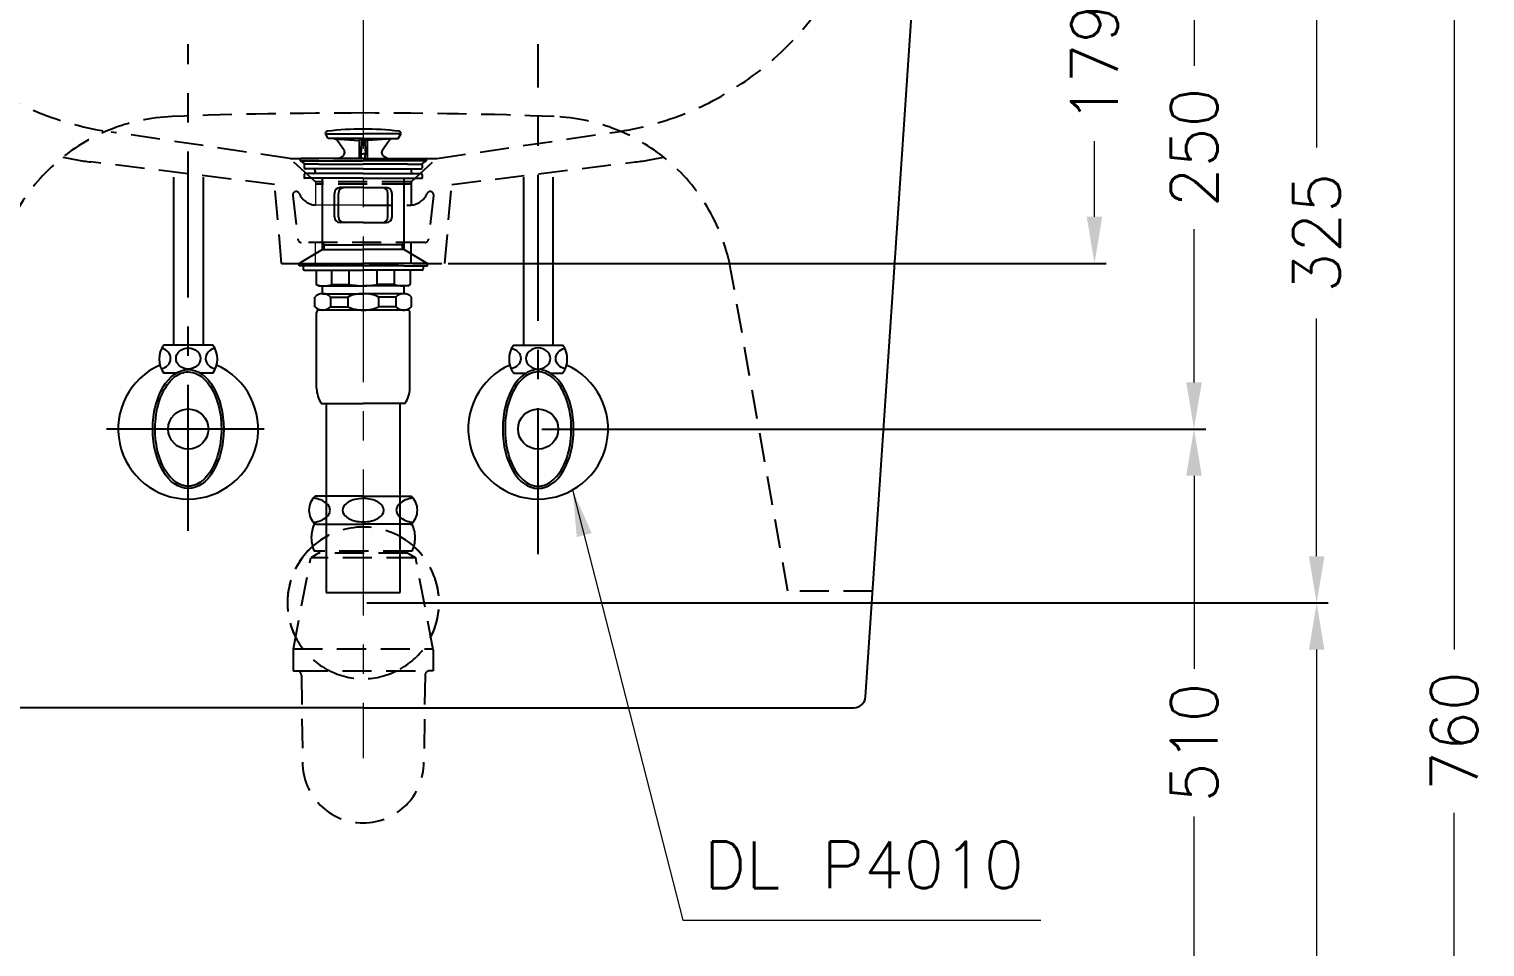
# Model space of a CAD drawing. Header units: inches. Extents: x -4186 to -1086, y -10866 to -8711.
# Drawn here: x -3657 to -3033, y -10381 to -9987 of the extents above; entities that cross this region are included whole.
import ezdxf

# ---------------------------------------------------------------- set-up
doc = ezdxf.new("R2010")
doc.units = ezdxf.units.IN
doc.header["$LTSCALE"] = 50
doc.header["$MEASUREMENT"] = 0
doc.linetypes.add('CENTER', pattern=[2, 1.25, -0.25, 0.25, -0.25])
doc.linetypes.add('HIDDEN', pattern=[0.375, 0.25, -0.125])
for name, color, linetype in [('1', 1, 'Continuous'), ('3', 3, 'Continuous'), ('4', 4, 'Continuous'), ('6', 6, 'Continuous'), ('7', 7, 'Continuous'), ('CENTER', 2, 'CENTER'), ('중심선', 1, 'CENTER')]:
    doc.layers.add(name, color=color, linetype=linetype)
doc.styles.get("Standard").update_dxf_attribs({"font": 'txt.shx', "bigfont": 'whgtxt.shx'})
doc.dimstyles.get("Standard").update_dxf_attribs({"dimtxt": 20, "dimasz": 20, "dimexe": 5, "dimexo": 1.5, "dimgap": 10, "dimtad": 0, "dimtoh": 1, "dimdec": 0, "dimzin": 0, "dimdsep": 46, "dimtxsty": 'Standard', "dimcen": 0, "dimclrd": 3, "dimclre": 3, "dimclrt": 2, "dimadec": 0, "dimazin": 3, "dimtfac": 1, "dimtdec": 0, "dimtofl": 0, "dimtmove": 0, "dimatfit": 3, "dimfxl": 0, "dimtolj": 1, "dimtzin": 0, "dimlwd": 0, "dimlwe": 25, "dimarcsym": 0})

# ---------------------------------------------------------------- blocks, each defined once
blk = doc.blocks.new('*D24')
at = {"color": 3, "linetype": 'Continuous', "lineweight": 25}
for p, q in [((-3252.53, -9908.14), (-3195.57, -9908.14)), ((-3477.56, -10087.61), (-3195.57, -10087.61))]:
    blk.add_line(p, q, dxfattribs=at)
at = {"color": 3, "linetype": 'Continuous', "lineweight": 0}
for p, q in [((-3200.57, -9928.14), (-3200.57, -9968.53)), ((-3200.57, -10067.61), (-3200.57, -10035.2))]:
    blk.add_line(p, q, dxfattribs=at)
at = {"color": 3}
for points in [[(-3203.9, -9928.14), (-3197.23, -9928.14), (-3200.57, -9908.14)], [(-3203.9, -10067.61), (-3197.23, -10067.61), (-3200.57, -10087.61)]]:
    blk.add_solid(points, dxfattribs=at)
at = {"layer": 'DEFPOINTS', "color": 0}
for p in [(-3254.03, -9908.14), (-3479.06, -10087.61), (-3200.57, -10087.61)]:
    blk.add_point(p, dxfattribs=at)
at = {"color": 2, "insert": (-3200.57, -10001.87), "char_height": 20, "attachment_point": 5, "rotation": 90}
blk.add_mtext('\\A1;179', dxfattribs=at)
blk = doc.blocks.new('*D25')
at = {"color": 3, "linetype": 'Continuous', "lineweight": 0}
for p, q in [((-3795.29, -9888.14), (-3795.29, -9868.14)), ((-3795.29, -9988.14), (-3795.29, -10008.14))]:
    blk.add_line(p, q, dxfattribs=at)
at = {"color": 3, "linetype": 'Continuous', "lineweight": 25}
for p, q in [((-3755.53, -9908.14), (-3800.29, -9908.14)), ((-3621.99, -9968.14), (-3800.29, -9968.14))]:
    blk.add_line(p, q, dxfattribs=at)
at = {"color": 3}
for points in [[(-3798.62, -9888.14), (-3791.95, -9888.14), (-3795.29, -9908.14)], [(-3798.62, -9988.14), (-3791.95, -9988.14), (-3795.29, -9968.14)]]:
    blk.add_solid(points, dxfattribs=at)
at = {"layer": 'DEFPOINTS', "color": 0}
for p in [(-3754.03, -9908.14), (-3795.29, -9968.14), (-3620.49, -9968.14)]:
    blk.add_point(p, dxfattribs=at)
at = {"color": 2, "insert": (-3795.29, -9938.14), "char_height": 20, "attachment_point": 5, "rotation": 90}
blk.add_mtext('\\A1;60', dxfattribs=at)
blk = doc.blocks.new('A$C54FA02E5')
at = {"color": 4, "linetype": 'HIDDEN'}
for p, q in [((2.59, 74.6), (10, 113.6)), ((13.4, 115.6), (10, 113.6)), ((55, 113.6), (10, 113.6)), ((53.5, 116.5), (11.5, 116.5)), ((51.6, 115.6), (13.4, 115.6)), ((51.6, 115.6), (55, 113.6)), ((62.5, 74.1), (55, 113.6)), ((2.5, 74.6), (2.5, 65.1)), ((2.5, 74.6), (62.41, 74.6)), ((62.5, 74.1), (62.5, 65.1)), ((2.5, 65.1), (4.87, 65.1)), ((4.87, 65.1), (60.5, 65.1)), ((6, 63.3), (6.5, 26)), ((59, 63.16), (58.5, 26)), ((62.5, 65.1), (60.5, 65.1))]:
    blk.add_line(p, q, dxfattribs=at)
for centre, radius, start, end in [((24.1, 122.25), 13.85, 155.47045, 204.52955), ((40.9, 122.25), 13.85, 335.47045, 24.52955), ((4, 63.3), 2, 0, 64.15807), ((61, 63.16), 2, 104.47751, 180), ((32.5, 26), 26, 180, 0)]:
    blk.add_arc(centre, radius, start, end, dxfattribs=at)
at = {"layer": '3'}
for p, q in [((17.5, 293.41), (16.27, 295.55)), ((16.39, 295.34), (32.5, 295.34)), ((32.5, 293.41), (17.5, 293.41)), ((32.5, 293.41), (30.75, 292.53)), ((48.61, 295.34), (32.5, 295.34)), ((32.5, 293.41), (47.5, 293.41)), ((32.5, 293.41), (34.25, 292.53)), ((47.5, 293.41), (48.73, 295.55)), ((20.02, 293.23), (30.75, 292.53)), ((24.23, 288.53), (21.51, 292.39)), ((30.75, 292.53), (30.75, 284.81)), ((31.98, 293.15), (31.55, 286.74)), ((33.02, 293.15), (33.45, 286.74)), ((44.98, 293.23), (34.25, 292.53)), ((34.25, 292.53), (34.25, 284.81)), ((40.77, 288.53), (43.49, 292.39)), ((5.5, 284.41), (5.5, 283.81)), ((5.5, 283.81), (32.5, 283.81)), ((5.5, 283.81), (7.64, 282.31)), ((15.2, 284.81), (5.9, 284.81)), ((7.2, 282.11), (7.2, 280.81)), ((13.5, 282.31), (7.4, 282.31)), ((13.5, 282.31), (32.5, 282.31)), ((32.5, 284.81), (15.2, 284.81)), ((22.14, 284.81), (23.59, 285.65)), ((31.75, 284.81), (31.55, 286.77)), ((31.55, 286.77), (32.5, 286.77)), ((33.45, 286.77), (32.5, 286.77)), ((32.5, 284.81), (49.8, 284.81)), ((59.5, 283.81), (32.5, 283.81)), ((51.5, 282.31), (32.5, 282.31)), ((33.25, 284.81), (33.45, 286.77)), ((42.86, 284.81), (41.41, 285.65)), ((49.8, 284.81), (59.1, 284.81)), ((51.5, 282.31), (57.6, 282.31)), ((59.5, 283.81), (57.36, 282.31)), ((57.8, 282.11), (57.8, 280.81)), ((59.5, 284.41), (59.5, 283.81)), ((7.2, 277.81), (7.2, 276.51)), ((32.5, 276.31), (7.4, 276.31)), ((32.5, 280.31), (7.7, 280.31)), ((32.5, 278.31), (7.7, 278.31)), ((15, 245.72), (15, 276.31)), ((32.5, 280.31), (57.3, 280.31)), ((32.5, 278.31), (57.3, 278.31)), ((32.5, 276.31), (57.6, 276.31)), ((50, 245.72), (50, 276.31)), ((57.8, 277.81), (57.8, 276.51)), ((20.13, 259.81), (20.13, 269.81)), ((21.89, 259.81), (21.89, 269.81)), ((32.5, 272.31), (22.63, 272.31)), ((32.5, 272.31), (42.37, 272.31)), ((43.11, 259.81), (43.11, 269.81)), ((44.87, 259.81), (44.87, 269.81)), ((32.5, 257.31), (22.63, 257.31)), ((32.5, 257.31), (42.37, 257.31)), ((15, 245.72), (5, 239.72)), ((15.7, 247.81), (15, 249.03)), ((15, 247.81), (32.5, 247.81)), ((15, 245.72), (32.5, 245.72)), ((15.7, 245.72), (15.7, 247.81)), ((50, 247.81), (32.5, 247.81)), ((50, 245.72), (32.5, 245.72)), ((49.3, 247.81), (50, 249.03)), ((49.3, 245.72), (49.3, 247.81)), ((50, 245.72), (60, 239.72)), ((5, 239.72), (32.5, 239.72)), ((5, 238.72), (5, 239.72)), ((15, 238.72), (5, 238.72)), ((6.81, 238.72), (6.81, 237.42)), ((50, 238.72), (15, 238.72)), ((60, 239.72), (32.5, 239.72)), ((50, 238.72), (60, 238.72)), ((58.19, 238.72), (58.19, 237.42)), ((60, 238.72), (60, 239.72)), ((7.31, 236.92), (12.31, 236.92)), ((12.31, 236.92), (32.5, 236.92)), ((12.31, 236.92), (12.31, 230.8)), ((19.08, 230.8), (19.08, 236.92)), ((26.48, 230.8), (26.48, 236.92)), ((52.69, 236.92), (32.5, 236.92)), ((38.52, 230.8), (38.52, 236.92)), ((45.92, 230.8), (45.92, 236.92)), ((52.69, 236.92), (52.69, 230.8)), ((57.69, 236.92), (52.69, 236.92)), ((11.76, 221.26), (11.76, 225.37)), ((13.31, 230.22), (12.31, 230.8)), ((13.31, 230.22), (14.71, 230.22)), ((14.71, 230.22), (32.5, 230.22)), ((15, 226.81), (15, 230.22)), ((15.14, 226.81), (32.26, 226.81)), ((18.53, 225.37), (25.93, 225.37)), ((18.53, 225.37), (18.53, 221.26)), ((19.08, 230.8), (26.48, 230.8)), ((25.93, 225.37), (25.93, 221.26)), ((50.29, 230.22), (32.5, 230.22)), ((49.86, 226.81), (32.74, 226.81)), ((45.92, 230.8), (38.52, 230.8)), ((39.07, 225.37), (39.07, 221.26)), ((46.47, 225.37), (39.07, 225.37)), ((46.47, 225.37), (46.47, 221.26)), ((50, 226.81), (50, 230.22)), ((51.69, 230.22), (50.29, 230.22)), ((51.69, 230.22), (52.69, 230.8)), ((53.24, 221.26), (53.24, 225.37)), ((12.5, 186.21), (12.5, 218.81)), ((32.5, 219.81), (13.5, 219.81)), ((18.53, 221.26), (25.93, 221.26)), ((49.86, 219.81), (32.5, 219.81)), ((46.47, 221.26), (39.07, 221.26)), ((49.3, 219.81), (49.86, 219.81)), ((49.86, 219.81), (50.26, 219.81)), ((51.5, 219.81), (50, 219.81)), ((52.5, 186.21), (52.5, 218.81)), ((52.5, 213.45), (52.5, 218.81)), ((14.5, 179.81), (32.5, 179.81)), ((16.62, 179.81), (16.62, 98.81)), ((50.5, 179.81), (32.5, 179.81)), ((48.37, 98.81), (48.37, 179.81)), ((16.62, 98.81), (48.37, 98.81))]:
    blk.add_line(p, q, dxfattribs=at)
for centre, radius, start, end in [((17.35, 295.34), 1.1, 97.32041, 169.4262), ((32.5, 177.41), 120, 90, 97.32041), ((32.5, 177.41), 120, 82.67959, 90), ((47.65, 295.34), 1.1, 10.5738, 82.67959), ((19.87, 291.23), 2, 35.20233, 86.26181), ((22.59, 287.38), 2, 300, 35.20233), ((42.41, 287.38), 2, 144.79767, 240), ((45.13, 291.23), 2, 93.73819, 144.79767), ((5.9, 284.41), 0.4, 90, 180), ((7.4, 282.11), 0.2, 90, 180), ((7.7, 280.81), 0.5, 180, 270), ((57.3, 280.81), 0.5, 270, 0), ((57.6, 282.11), 0.2, 0, 90), ((59.1, 284.41), 0.4, 0, 90), ((7.7, 277.81), 0.5, 90, 180), ((7.4, 276.51), 0.2, 180, 270), ((11, 279.31), 1, 270, 90), ((54, 279.31), 1, 90, 270), ((57.3, 277.81), 0.5, 0, 90), ((57.6, 276.51), 0.2, 270, 0), ((22.63, 269.81), 2.5, 90, 180), ((24.39, 269.81), 2.5, 90, 180), ((40.61, 269.81), 2.5, 0, 90), ((42.37, 269.81), 2.5, 0, 90), ((22.63, 259.81), 2.5, 180, 270), ((24.39, 259.81), 2.5, 180, 270), ((40.61, 259.81), 2.5, 270, 0), ((42.37, 259.81), 2.5, 270, 0), ((7.31, 237.42), 0.5, 180, 270), ((57.69, 237.42), 0.5, 270, 0), ((15.14, 222.11), 4.7, 43.94094, 136.05906), ((15.7, 240.4), 10.18, 250.56793, 289.43207), ((32.03, 213.21), 13.61, 89.0643, 116.64719), ((32.31, 259.67), 29.46, 258.59557, 270.37374), ((32.69, 259.67), 29.46, 269.62626, 281.40443), ((32.97, 213.21), 13.61, 63.35281, 90.9357), ((49.3, 240.4), 10.18, 250.56793, 289.43207), ((49.86, 222.11), 4.7, 43.94094, 136.05906), ((15.14, 224.52), 4.7, 223.94094, 316.05906), ((13.5, 218.81), 1, 90, 180), ((32.03, 233.42), 13.61, 243.35281, 270.9357), ((32.97, 233.42), 13.61, 269.0643, 296.64719), ((49.86, 224.52), 4.7, 223.94094, 316.05906), ((51.5, 218.81), 1, 0, 90), ((25.49, 186.76), 13, 182.42004, 212.30001), ((39.51, 186.76), 13, 327.69999, 357.57996)]:
    blk.add_arc(centre, radius, start, end, dxfattribs=at)
at = {"layer": '4'}
for p, q in [((16.25, 140), (11.96, 140)), ((32.5, 140), (16.25, 140)), ((32.5, 140), (48.75, 140)), ((48.75, 140), (53.04, 140)), ((12.35, 128), (11.96, 128)), ((12.35, 128), (32.5, 128)), ((12.35, 128), (32.5, 128)), ((52.65, 128), (32.5, 128)), ((52.65, 128), (32.5, 128)), ((52.65, 128), (53.04, 128))]:
    blk.add_line(p, q, dxfattribs=at)
for centre, radius, start, end in [((17.25, 134), 8, 131.40962, 228.59038), ((9.25, 123.88), 15.42, 76.3745, 82.90699), ((10.46, 128.88), 10.28, 59.66396, 76.3745), ((12.31, 132.03), 6.63, 35.29158, 59.66396), ((29.41, 131.94), 6.43, 119.46679, 143.75443), ((31.27, 128.63), 10.23, 103.17208, 119.46679), ((32.5, 123.39), 15.61, 90, 103.17208), ((32.5, 123.39), 15.61, 76.82792, 90), ((33.73, 128.63), 10.23, 60.53321, 76.82792), ((35.59, 131.94), 6.43, 36.24557, 60.53321), ((52.69, 132.03), 6.63, 120.33604, 144.70842), ((54.54, 128.88), 10.28, 103.6255, 120.33604), ((55.75, 123.88), 15.42, 97.09301, 103.6255), ((47.75, 134), 8, 311.40962, 48.59038), ((12.31, 135.97), 6.63, 300.33604, 324.70842), ((15.09, 134), 3.21, 0, 35.29158), ((15.09, 134), 3.21, 324.70842, 0), ((26.59, 134), 2.94, 143.75445, 216.24556), ((29.41, 136.06), 6.43, 216.24556, 240.53321), ((35.59, 136.06), 6.43, 299.46679, 323.75444), ((38.41, 134), 2.94, 323.75444, 36.24555), ((49.91, 134), 3.21, 144.70842, 180), ((49.91, 134), 3.21, 180, 215.29158), ((52.69, 135.97), 6.63, 215.29158, 239.66396), ((9.25, 144.12), 15.42, 277.09301, 283.6255), ((10.46, 139.12), 10.28, 283.6255, 300.33604), ((31.27, 139.37), 10.23, 240.53321, 256.82792), ((32.5, 144.61), 15.61, 256.82792, 270), ((32.5, 144.61), 15.61, 270, 283.17208), ((33.73, 139.37), 10.23, 283.17208, 299.46679), ((54.54, 139.12), 10.28, 239.66396, 256.3745), ((55.75, 144.12), 15.42, 256.3745, 262.90699)]:
    blk.add_arc(centre, radius, start, end, dxfattribs=at)
at = {"layer": '4', "linetype": 'HIDDEN'}
for start, end in [(50.55292, 129.44708), (129.44708, 240.76049), (131.52642, 206.97164), (299.23951, 50.55292), (333.02836, 48.47358), (240.76049, 299.23951)]:
    blk.add_arc((32.5, 94.29), 32.5, start, end, dxfattribs=at)
at = {"layer": '7', "extrusion": (0, 1, 0)}
for p, q in [((32.5, 275.06, -14.18), (32.5, 275.06, 445.82)), ((32.5, 275.06, 445.82), (32.5, 275.06, -14.18)), ((32.5, 275.06, -14.18), (32.5, 275.06, 445.82)), ((32.5, 275.06, 445.82), (32.5, 275.06, -14.18)), ((32.5, 275.06, 20), (32.5, 275.06, 0)), ((32.5, 275.06, 20), (32.5, 275.06, 0)), ((32.5, 275.06, 20), (32.5, 275.06, 0)), ((32.5, 275.06, 20), (32.5, 275.06, 0)), ((32.5, 275.06, -14.18), (32.5, 275.06, -14.18)), ((32.5, 275.06, -14.18), (32.5, 275.06, -14.18)), ((32.5, 275.06, -14.18), (32.5, 275.06, -14.18)), ((32.5, 275.06, -14.18), (32.5, 275.06, -14.18)), ((32.5, 275.06, 0), (32.5, 275.06, -14.18)), ((32.5, 275.06, 0), (32.5, 275.06, -14.18)), ((32.5, 275.06, 0), (32.5, 275.06, -14.18)), ((32.5, 275.06, 0), (32.5, 275.06, -14.18)), ((32.5, 275.06, 445.82), (32.5, 275.06, 445.82)), ((32.5, 275.06, 445.82), (32.5, 275.06, 445.82)), ((32.5, 275.06, 445.82), (32.5, 275.06, 445.82)), ((32.5, 275.06, 445.82), (32.5, 275.06, 445.82)), ((32.5, 275.06, 410.51), (32.5, 275.06, 445.82)), ((32.5, 275.06, 410.51), (32.5, 275.06, 445.82))]:
    blk.add_line(p, q, dxfattribs=at)
at = {"layer": '7'}
for points, knots in [([(32.5, 275.06, 381.33), (32.5, 275.06, 320.01), (32.5, 275.06, 258.69), (32.5, 275.06, 138.24), (32.5, 275.06, 79.12), (32.5, 275.06, 20)], [0, 0, 0, 0, 0.509144, 0.509144, 1, 1, 1, 1]), ([(32.5, 275.06, 381.33), (32.5, 275.06, 320.01), (32.5, 275.06, 258.69), (32.5, 275.06, 138.24), (32.5, 275.06, 79.12), (32.5, 275.06, 20)], [0, 0, 0, 0, 0.509144, 0.509144, 1, 1, 1, 1]), ([(32.5, 275.06, 381.33), (32.5, 275.06, 320.01), (32.5, 275.06, 258.69), (32.5, 275.06, 138.24), (32.5, 275.06, 79.12), (32.5, 275.06, 20)], [0, 0, 0, 0, 0.509144, 0.509144, 1, 1, 1, 1]), ([(32.5, 275.06, 381.33), (32.5, 275.06, 320.01), (32.5, 275.06, 258.69), (32.5, 275.06, 138.24), (32.5, 275.06, 79.12), (32.5, 275.06, 20)], [0, 0, 0, 0, 0.509144, 0.509144, 1, 1, 1, 1]), ([(32.5, 275.06, 410.51), (32.5, 275.06, 410.51), (32.5, 275.06, 410.6), (32.5, 275.06, 410.98), (32.5, 275.06, 411.25), (32.5, 275.06, 411.56)], [0, 0, 0, 0, 0.535587, 0.535587, 1, 1, 1, 1]), ([(32.5, 275.06, 410.51), (32.5, 275.06, 410.51), (32.5, 275.06, 410.6), (32.5, 275.06, 410.98), (32.5, 275.06, 411.25), (32.5, 275.06, 411.56)], [0, 0, 0, 0, 0.535587, 0.535587, 1, 1, 1, 1]), ([(32.5, 275.06, 410.51), (32.5, 275.06, 410.51), (32.5, 275.06, 410.6), (32.5, 275.06, 410.98), (32.5, 275.06, 411.25), (32.5, 275.06, 411.56)], [0, 0, 0, 0, 0.535587, 0.535587, 1, 1, 1, 1]), ([(32.5, 275.06, 410.51), (32.5, 275.06, 410.51), (32.5, 275.06, 410.6), (32.5, 275.06, 410.98), (32.5, 275.06, 411.25), (32.5, 275.06, 411.56)], [0, 0, 0, 0, 0.535587, 0.535587, 1, 1, 1, 1]), ([(32.5, 275.06, 381.33), (32.5, 275.06, 385.34), (32.5, 275.06, 389.33), (32.5, 275.06, 396.64), (32.5, 275.06, 400.03), (32.5, 275.06, 405.62), (32.5, 275.06, 407.86), (32.5, 275.06, 410.85), (32.5, 275.06, 411.61), (32.5, 275.06, 411.56)], [0, 0, 0, 0, 0.25, 0.25, 0.5, 0.5, 0.75, 0.75, 1, 1, 1, 1]), ([(32.5, 275.06, 381.33), (32.5, 275.06, 385.34), (32.5, 275.06, 389.33), (32.5, 275.06, 396.64), (32.5, 275.06, 400.03), (32.5, 275.06, 405.62), (32.5, 275.06, 407.86), (32.5, 275.06, 410.85), (32.5, 275.06, 411.61), (32.5, 275.06, 411.56)], [0, 0, 0, 0, 0.25, 0.25, 0.5, 0.5, 0.75, 0.75, 1, 1, 1, 1]), ([(32.5, 275.06, 381.33), (32.5, 275.06, 385.34), (32.5, 275.06, 389.33), (32.5, 275.06, 396.64), (32.5, 275.06, 400.03), (32.5, 275.06, 405.62), (32.5, 275.06, 407.86), (32.5, 275.06, 410.85), (32.5, 275.06, 411.61), (32.5, 275.06, 411.56)], [0, 0, 0, 0, 0.25, 0.25, 0.5, 0.5, 0.75, 0.75, 1, 1, 1, 1]), ([(32.5, 275.06, 381.33), (32.5, 275.06, 385.34), (32.5, 275.06, 389.33), (32.5, 275.06, 396.64), (32.5, 275.06, 400.03), (32.5, 275.06, 405.62), (32.5, 275.06, 407.86), (32.5, 275.06, 410.85), (32.5, 275.06, 411.61), (32.5, 275.06, 411.56)], [0, 0, 0, 0, 0.25, 0.25, 0.5, 0.5, 0.75, 0.75, 1, 1, 1, 1])]:
    blk.add_open_spline(points, degree=3, knots=knots, dxfattribs=at)
for points, degree in [([(32.5, 275.06, 0), (32.5, 275.06)], 1), ([(32.5, 275.06, 0), (32.5, 275.06)], 1), ([(32.5, 275.06, 0), (32.5, 275.06)], 1), ([(32.5, 275.06, 0), (32.5, 275.06)], 1), ([(32.5, 275.06, -14.18), (32.5, 275.06, -9.46), (32.5, 275.06, -4.73), (32.5, 275.06, 0)], 3), ([(32.5, 275.06, -14.18), (32.5, 275.06, -9.46), (32.5, 275.06, -4.73), (32.5, 275.06, 0)], 3), ([(32.5, 275.06, -14.18), (32.5, 275.06, -9.46), (32.5, 275.06, -4.73), (32.5, 275.06, 0)], 3), ([(32.5, 275.06, -14.18), (32.5, 275.06, -9.46), (32.5, 275.06, -4.73), (32.5, 275.06, 0)], 3)]:
    blk.add_open_spline(points, degree=degree, dxfattribs=at)
blk = doc.blocks.new('*D29')
at = {"color": 3, "linetype": 'Continuous', "lineweight": 25}
for p, q in [((-3276.9, -9908.14), (-3152.91, -9908.14)), ((-3437.53, -10158.61), (-3152.91, -10158.61))]:
    blk.add_line(p, q, dxfattribs=at)
at = {"color": 3, "linetype": 'Continuous', "lineweight": 0}
for p, q in [((-3157.91, -9928.14), (-3157.91, -10002.87)), ((-3157.91, -10138.61), (-3157.91, -10072.87))]:
    blk.add_line(p, q, dxfattribs=at)
at = {"color": 3}
for points in [[(-3161.24, -9928.14), (-3154.57, -9928.14), (-3157.91, -9908.14)], [(-3161.24, -10138.61), (-3154.57, -10138.61), (-3157.91, -10158.61)]]:
    blk.add_solid(points, dxfattribs=at)
at = {"layer": 'DEFPOINTS', "color": 0}
for p in [(-3278.4, -9908.14), (-3439.03, -10158.61), (-3157.91, -10158.61)]:
    blk.add_point(p, dxfattribs=at)
at = {"color": 2, "insert": (-3157.91, -10037.87), "char_height": 20, "attachment_point": 5, "rotation": 90}
blk.add_mtext('\\A1;250', dxfattribs=at)
blk = doc.blocks.new('*D30')
at = {"color": 3, "linetype": 'Continuous', "lineweight": 25}
for p, q in [((-3437.53, -10158.61), (-3152.91, -10158.61)), ((-3368.28, -10668.14), (-3152.91, -10668.14))]:
    blk.add_line(p, q, dxfattribs=at)
at = {"color": 3, "linetype": 'Continuous', "lineweight": 0}
for p, q in [((-3157.91, -10178.61), (-3157.91, -10261.38)), ((-3157.91, -10648.14), (-3157.91, -10324.71))]:
    blk.add_line(p, q, dxfattribs=at)
at = {"color": 3}
for points in [[(-3161.24, -10178.61), (-3154.57, -10178.61), (-3157.91, -10158.61)], [(-3161.24, -10648.14), (-3154.57, -10648.14), (-3157.91, -10668.14)]]:
    blk.add_solid(points, dxfattribs=at)
at = {"layer": 'DEFPOINTS', "color": 0}
for p in [(-3439.03, -10158.61), (-3369.78, -10668.14), (-3157.91, -10668.14)]:
    blk.add_point(p, dxfattribs=at)
at = {"color": 2, "insert": (-3157.91, -10293.04), "char_height": 20, "attachment_point": 5, "rotation": 90}
blk.add_mtext('\\A1;510', dxfattribs=at)
blk = doc.blocks.new('*D31')
at = {"color": 3, "linetype": 'Continuous', "lineweight": 25}
for p, q in [((-3224.33, -9908.14), (-3100.34, -9908.14)), ((-3512.53, -10233.14), (-3100.34, -10233.14))]:
    blk.add_line(p, q, dxfattribs=at)
at = {"color": 3, "linetype": 'Continuous', "lineweight": 0}
for p, q in [((-3105.34, -9928.14), (-3105.34, -10037.87)), ((-3105.34, -10213.14), (-3105.34, -10111.2))]:
    blk.add_line(p, q, dxfattribs=at)
at = {"color": 3}
for points in [[(-3108.67, -9928.14), (-3102, -9928.14), (-3105.34, -9908.14)], [(-3108.67, -10213.14), (-3102, -10213.14), (-3105.34, -10233.14)]]:
    blk.add_solid(points, dxfattribs=at)
at = {"layer": 'DEFPOINTS', "color": 0}
for p in [(-3225.83, -9908.14), (-3514.03, -10233.14), (-3105.34, -10233.14)]:
    blk.add_point(p, dxfattribs=at)
at = {"color": 2, "insert": (-3105.34, -10074.53), "char_height": 20, "attachment_point": 5, "rotation": 90}
blk.add_mtext('\\A1;325', dxfattribs=at)
blk = doc.blocks.new('*D32')
at = {"color": 3, "linetype": 'Continuous', "lineweight": 25}
for p, q in [((-3512.53, -10233.14), (-3100.34, -10233.14)), ((-3315.71, -10668.14), (-3100.34, -10668.14))]:
    blk.add_line(p, q, dxfattribs=at)
at = {"color": 3, "linetype": 'Continuous', "lineweight": 0}
for p, q in [((-3105.34, -10253.14), (-3105.34, -10428.02)), ((-3105.34, -10648.14), (-3105.34, -10501.36))]:
    blk.add_line(p, q, dxfattribs=at)
at = {"color": 3}
for points in [[(-3108.67, -10253.14), (-3102, -10253.14), (-3105.34, -10233.14)], [(-3108.67, -10648.14), (-3102, -10648.14), (-3105.34, -10668.14)]]:
    blk.add_solid(points, dxfattribs=at)
at = {"layer": 'DEFPOINTS', "color": 0}
for p in [(-3514.03, -10233.14), (-3317.21, -10668.14), (-3105.34, -10668.14)]:
    blk.add_point(p, dxfattribs=at)
at = {"color": 2, "insert": (-3105.34, -10464.69), "char_height": 20, "attachment_point": 5, "rotation": 90}
blk.add_mtext('\\A1;435', dxfattribs=at)
blk = doc.blocks.new('*D33')
at = {"color": 3, "linetype": 'Continuous', "lineweight": 25}
for p, q in [((-3281.92, -9908.14), (-3041.35, -9908.14)), ((-3344.34, -10668.14), (-3041.35, -10668.14))]:
    blk.add_line(p, q, dxfattribs=at)
at = {"color": 3, "linetype": 'Continuous', "lineweight": 0}
for p, q in [((-3046.35, -9928.14), (-3046.35, -10253.14)), ((-3046.35, -10648.14), (-3046.35, -10323.14))]:
    blk.add_line(p, q, dxfattribs=at)
at = {"color": 3}
for points in [[(-3049.69, -9928.14), (-3043.02, -9928.14), (-3046.35, -9908.14)], [(-3049.69, -10648.14), (-3043.02, -10648.14), (-3046.35, -10668.14)]]:
    blk.add_solid(points, dxfattribs=at)
at = {"layer": 'DEFPOINTS', "color": 0}
for p in [(-3283.42, -9908.14), (-3345.84, -10668.14), (-3046.35, -10668.14)]:
    blk.add_point(p, dxfattribs=at)
at = {"color": 2, "insert": (-3046.35, -10288.14), "char_height": 20, "attachment_point": 5, "rotation": 90}
blk.add_mtext('\\A1;760', dxfattribs=at)

msp = doc.modelspace()

# ---------------------------------------------------------------- linework, layer by layer
at = {"color": 7, "linetype": 'HIDDEN'}
for p, q in [((-3545.51, -10042.61), (-3621.99, -10031.31)), ((-3482.51, -10042.61), (-3406.08, -10031.31)), ((-3552.01, -10053.8), (-3630.77, -10044.13)), ((-3545.51, -10042.61), (-3514.01, -10042.61)), ((-3534.51, -10052.61), (-3545.51, -10042.61)), ((-3545.51, -10042.61), (-3482.51, -10042.61)), ((-3493.51, -10052.61), (-3482.51, -10042.61)), ((-3476.05, -10053.8), (-3397.3, -10044.13)), ((-3493.51, -10052.61), (-3534.51, -10052.61)), ((-3493.51, -10052.61), (-3493.51, -10053.61)), ((-3493.51, -10052.61), (-3493.51, -10053.61)), ((-3493.51, -10052.61), (-3493.51, -10053.61)), ((-3549.01, -10087.61), (-3552.01, -10053.8)), ((-3544.24, -10058.5), (-3542.05, -10077.28)), ((-3493.51, -10053.61), (-3534.51, -10053.61)), ((-3493.51, -10053.61), (-3493.51, -10062.61)), ((-3483.83, -10058.5), (-3486.02, -10077.28)), ((-3479.06, -10087.61), (-3476.05, -10053.8)), ((-3514.01, -10062.61), (-3493.51, -10062.61)), ((-3487.51, -10078.61), (-3540.56, -10078.61)), ((-3493.51, -10087.61), (-3493.51, -10078.61)), ((-3549.01, -10087.61), (-3479.06, -10087.61)), ((-3332.03, -10228.14), (-3356.39, -10090.64)), ((-3295.66, -10228.14), (-3332.03, -10228.14))]:
    msp.add_line(p, q, dxfattribs=at)
at = {"color": 7, "linetype": 'HIDDEN', "lineweight": 0, "ltscale": 10}
for p, q in [((-3534.51, -10052.61), (-3534.51, -10053.61)), ((-3534.51, -10052.61), (-3534.51, -10053.61)), ((-3534.51, -10052.61), (-3534.51, -10053.61)), ((-3534.51, -10053.61), (-3534.51, -10062.61)), ((-3514.01, -10062.61), (-3534.51, -10062.61)), ((-3534.51, -10087.61), (-3534.51, -10078.61))]:
    msp.add_line(p, q, dxfattribs=at)
at = {"color": 7, "linetype": 'HIDDEN'}
for centre, radius, start, end in [((-3603.89, -9902.58), 130, 205.28028, 262), ((-3424.18, -9902.58), 130, 278, 334.71972), ((-3592.91, -10104.6), 80, 92.11041, 169.95503), ((-3513.95, -12247.27), 2224.13, 90.00218, 92.11041), ((-3514.12, -12247.27), 2224.13, 87.88959, 89.99782), ((-3435.16, -10104.6), 80, 10.04497, 87.88959), ((-3615.91, -9923.14), 121.9, 257.26836, 263), ((-3412.15, -9923.14), 121.9, 277, 282.73163), ((-3542.75, -10058.33), 1.5, 23.2422, 186.6755), ((-3533.97, -10054.57), 8.05, 203.1252, 266.1517), ((-3494.1, -10054.57), 8.05, 273.8483, 336.8748), ((-3485.31, -10058.33), 1.5, 353.3245, 156.7578), ((-3540.56, -10077.11), 1.5, 186.6755, 270), ((-3487.51, -10077.11), 1.5, 270, 353.3245)]:
    msp.add_arc(centre, radius, start, end, dxfattribs=at)
msp.add_arc((-3303.71, -10273.06), 5, 270, 356.14845)
at = {"layer": '1', "color": 7, "linetype": 'Continuous'}
for p, q in [((-3298.72, -10273.39), (-3274.4, -9912.14)), ((-3514.03, -10278.06), (-3724.36, -10278.06)), ((-3514.03, -10278.06), (-3303.71, -10278.06))]:
    msp.add_line(p, q, dxfattribs=at)
at = {"layer": '6'}
for p, q in [((-3595.38, -10050.61), (-3595.38, -10122.61)), ((-3582.68, -10050.61), (-3582.68, -10122.61)), ((-3445.38, -10050.61), (-3445.38, -10122.61)), ((-3432.68, -10050.61), (-3432.68, -10122.61)), ((-3582.68, -10122.61), (-3599.53, -10122.61)), ((-3578.53, -10122.61), (-3582.68, -10122.61)), ((-3449.53, -10122.61), (-3445.38, -10122.61)), ((-3445.38, -10122.61), (-3428.53, -10122.61)), ((-3594.18, -10134.61), (-3599.53, -10134.61)), ((-3578.53, -10134.61), (-3583.89, -10134.61)), ((-3449.53, -10134.61), (-3444.18, -10134.61)), ((-3433.89, -10134.61), (-3428.53, -10134.61))]:
    msp.add_line(p, q, dxfattribs=at)
for centre in [(-3589.03, -10158.61), (-3439.03, -10158.61)]:
    msp.add_circle(centre, 8.62, dxfattribs=at)
for centre, radius, start, end in [((-3591.53, -10128.61), 10, 143.1301, 216.8699), ((-3586.53, -10128.61), 10, 323.1301, 36.8699), ((-3441.53, -10128.61), 10, 143.1301, 216.8699), ((-3436.53, -10128.61), 10, 323.1301, 36.8699), ((-3589.03, -10158.61), 30, 113.91725, 66.08275), ((-3439.03, -10158.61), 30, 113.91725, 66.08275)]:
    msp.add_arc(centre, radius, start, end, dxfattribs=at)
for centre, major_axis, start_param, end_param in [((-3601.81, -10128.38), (-5.23, 0), 1.800504, 4.443058), ((-3576.35, -10128.38), (5.23, 0), 1.824119, 4.49897)]:
    msp.add_ellipse(centre, major_axis=major_axis, ratio=0.866391, start_param=start_param, end_param=end_param, dxfattribs=at)
for centre, major_axis, ratio in [((-3589.03, -10128.38), (5.23, 0), 0.866391), ((-3589.03, -10158.61), (0, 25.5), 0.596529)]:
    msp.add_ellipse(centre, major_axis=major_axis, ratio=ratio, dxfattribs=at)
at = {"layer": '6', "extrusion": (0, 0, -1)}
for centre, major_axis, start_param, end_param in [((-3451.72, -10128.38), (-5.23, 0), 1.824119, 4.49897), ((-3426.26, -10128.38), (5.23, 0), 1.800504, 4.443058)]:
    msp.add_ellipse(centre, major_axis=major_axis, ratio=0.866391, start_param=start_param, end_param=end_param, dxfattribs=at)
for centre, major_axis, ratio in [((-3439.03, -10128.38), (-5.23, 0), 0.866391), ((-3439.03, -10158.61), (0, 25.5), 0.596529)]:
    msp.add_ellipse(centre, major_axis=major_axis, ratio=ratio, dxfattribs=at)
at = {"layer": '6'}
for points in [[(-3589.03, -10134.11), (-3591.12, -10134.11), (-3593.21, -10134.92), (-3597.11, -10138.16), (-3598.88, -10140.6), (-3601.61, -10146.63), (-3602.56, -10150.21), (-3603.41, -10157.73), (-3603.31, -10161.66), (-3602.08, -10169.02), (-3600.95, -10172.44), (-3597.94, -10178.03), (-3596.06, -10180.18), (-3592.05, -10182.83), (-3589.95, -10183.33), (-3585.79, -10182.73), (-3583.71, -10181.6), (-3579.96, -10177.77), (-3578.31, -10175.07), (-3575.9, -10168.65), (-3575.13, -10164.94), (-3574.67, -10157.32), (-3574.97, -10153.42), (-3576.57, -10146.28), (-3577.87, -10143.04), (-3581.15, -10137.94), (-3583.11, -10136.08), (-3586.43, -10134.43), (-3587.73, -10134.11), (-3589.03, -10134.11)], [(-3439.03, -10134.11), (-3436.95, -10134.11), (-3434.85, -10134.92), (-3430.96, -10138.16), (-3429.19, -10140.6), (-3426.46, -10146.63), (-3425.51, -10150.21), (-3424.66, -10157.73), (-3424.76, -10161.66), (-3425.99, -10169.02), (-3427.12, -10172.44), (-3430.13, -10178.03), (-3432.01, -10180.18), (-3436.02, -10182.83), (-3438.12, -10183.33), (-3442.28, -10182.73), (-3444.36, -10181.6), (-3448.11, -10177.77), (-3449.76, -10175.07), (-3452.17, -10168.65), (-3452.94, -10164.94), (-3453.4, -10157.32), (-3453.1, -10153.42), (-3451.5, -10146.28), (-3450.2, -10143.04), (-3446.92, -10137.94), (-3444.96, -10136.08), (-3441.64, -10134.43), (-3440.34, -10134.11), (-3439.03, -10134.11)]]:
    msp.add_open_spline(points, degree=3, knots=[0, 0, 0, 0, 0.46111, 0.46111, 0.922219, 0.922219, 1.383329, 1.383329, 1.844439, 1.844439, 2.305549, 2.305549, 2.766658, 2.766658, 3.227768, 3.227768, 3.688878, 3.688878, 4.149988, 4.149988, 4.611097, 4.611097, 5.072207, 5.072207, 5.533317, 5.533317, 5.994427, 5.994427, 6.283185, 6.283185, 6.283185, 6.283185], dxfattribs=at)
at = {"layer": 'CENTER', "color": 1, "linetype": 'CENTER'}
for p, q in [((-3589.03, -10202.21), (-3589.03, -9993.61)), ((-3439.03, -10212.21), (-3439.03, -9993.61))]:
    msp.add_line(p, q, dxfattribs=at)
at = {"layer": 'CENTER', "color": 1, "linetype": 'CENTER', "ltscale": 2}
msp.add_line((-3556.41, -10158.61), (-3624, -10158.61), dxfattribs=at)
at = {"layer": '중심선', "color": 1, "linetype": 'CENTER', "lineweight": 0}
msp.add_line((-3514.03, -9876.02), (-3514.03, -10299.76), dxfattribs=at)

# ---------------------------------------------------------------- block references
msp.add_blockref('A$C54FA02E5', (-3546.53, -10327.42))

# ---------------------------------------------------------------- texts
at = {"color": 2, "insert": (-3367.83, -10335.48), "char_height": 20, "attachment_point": 1}
msp.add_mtext_dynamic_manual_height_columns('DL P4010', width=154.6582, gutter_width=10, heights=[0], dxfattribs=at)

# ---------------------------------------------------------------- dimensions: what is measured, and where the dimension line sits
for base, p1, p2, picture, middle in [((-3795.29, -9968.14), (-3754.03, -9908.14), (-3620.49, -9968.14), '*D25', (-3795.29, -9938.14)), ((-3105.34, -10233.14), (-3225.83, -9908.14), (-3514.03, -10233.14), '*D31', (-3105.34, -10074.53)), ((-3200.57, -10087.61), (-3254.03, -9908.14), (-3479.06, -10087.61), '*D24', (-3200.57, -10001.87)), ((-3157.91, -10158.61), (-3278.4, -9908.14), (-3439.03, -10158.61), '*D29', (-3157.91, -10037.87)), ((-3157.91, -10668.14), (-3439.03, -10158.61), (-3369.78, -10668.14), '*D30', (-3157.91, -10293.04)), ((-3105.34, -10668.14), (-3514.03, -10233.14), (-3317.21, -10668.14), '*D32', (-3105.34, -10464.69))]:
    dim = msp.add_linear_dim(base=base, p1=p1, p2=p2, angle=90, dimstyle='Standard', override={"dimarcsym": 1})
    dim.commit()
    dim.dimension.update_dxf_attribs({"geometry": picture, "text_midpoint": middle, "dimtype": 160})
dim = msp.add_linear_dim(base=(-3046.35, -10668.14), p1=(-3283.42, -9908.14), p2=(-3345.84, -10668.14), angle=90, dimstyle='Standard', override={"dimarcsym": 1})
dim.commit()
dim.dimension.update_dxf_attribs({"geometry": '*D33', "text_midpoint": (-3046.35, -10288.14)})

# ---------------------------------------------------------------- leaders
msp.add_leader([(-3424.25, -10184.71), (-3377.06, -10369.09), (-3223.56, -10369.09)], dimstyle='Standard', override={"dimgap": 10, "dimtad": 0, "dimarcsym": 1})

doc.saveas('drawing.dxf')
